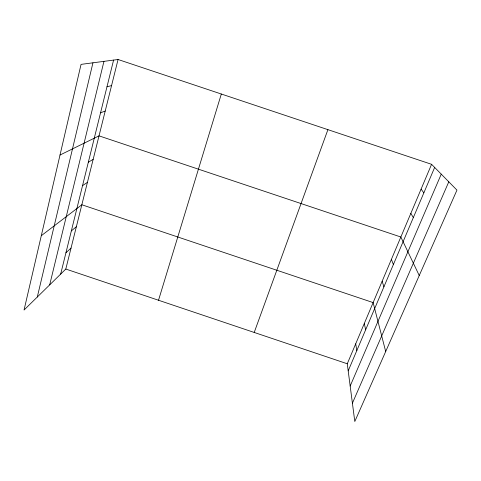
<?xml version="1.0" encoding="UTF-8"?>
<svg xmlns="http://www.w3.org/2000/svg" width="481" height="481" viewBox="0 0 481 481"><rect width="100%" height="100%" fill="white"/><g stroke="black" fill="none" stroke-linecap="round" stroke-linejoin="round"><path stroke-width="0.72" d="M37.29 297.03L92.947 62.807M49.687 284.866L103.95 61.358M60.666 274.092L113.588 60.089M118.067 59.5L81.049 64.376L24.05 310.023L65.807 269.047L118.067 59.5L431.577 164.31L456.95 190.115L354.798 421.5L347.27 363.768L431.577 164.31M158.52 300.246L221.32 94.017M254.215 332.449L327.91 129.654M348.196 370.869L434.65 167.43M350.174 386.045L441.251 174.146M352.411 403.186L448.791 181.818M65.945 252.747L71.032 248.1M71.344 230.91L76.371 226.677M41.294 235.702L81.842 204.762L373.13 302.591L385.696 351.515M82.534 185.66L87.434 182.329M88.336 162.211L93.158 159.367M60.011 155.032L99.026 135.858L400.847 237.007L419.24 275.529M100.547 112.825L105.213 111.039M106.986 86.796L111.562 85.594M65.807 269.047L347.27 363.768M421.079 189.159L423.857 192.827M410.834 213.384L413.341 217.574M391.39 259.385L393.386 264.532M382.154 281.241L383.916 286.82M364.309 323.448L365.638 329.828M355.693 343.837L356.818 350.589"/></g></svg>
